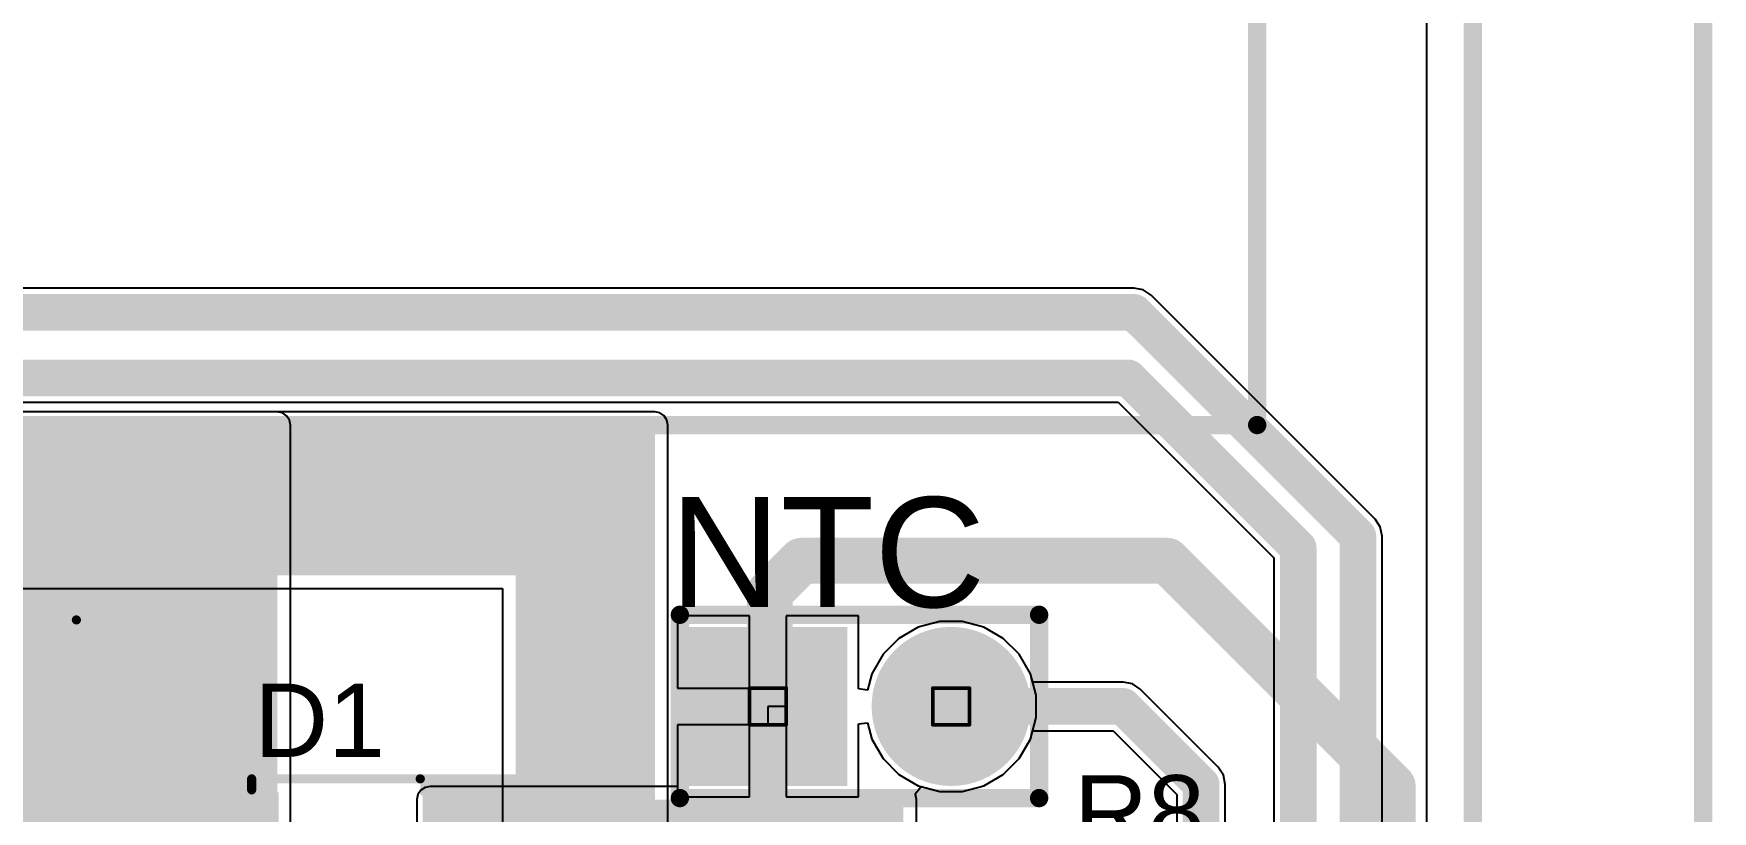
# Model space of a CAD drawing. Header units: millimetres. Extents: x -6 to 194, y -120 to 229.
# Drawn here: x 51.05 to 74.32, y 29.8 to 40.58 of the extents above; entities that cross this region are included whole.
import ezdxf

# ---------------------------------------------------------------- set-up
doc = ezdxf.new("R2010")
doc.units = ezdxf.units.MM
for name, color, linetype in [('BottomLayer', 5, 'Continuous'), ('BottomSolder', 6, 'Continuous'), ('DrillDrawing', 1, 'Continuous'), ('Mechanical1', 6, 'Continuous'), ('Mechanical2', 216, 'Continuous'), ('MultiLayer', 9, 'Continuous'), ('PadHoleLayer', 156, 'Continuous'), ('TopLayer', 1, 'Continuous'), ('TopOverlay', 2, 'Continuous'), ('TopPaste', 8, 'Continuous'), ('TopSolder', 216, 'Continuous')]:
    doc.layers.add(name, color=color, linetype=linetype)
doc.styles.add('Arial', font='', dxfattribs={"height": 0.2})
doc.styles.get('Arial').set_extended_font_data('Arial')

# ---------------------------------------------------------------- blocks, each defined once
blk = doc.blocks.new('2P_TH______H____P____37')
at = {"layer": 'BottomLayer'}
blk.add_hatch(color=5, dxfattribs=at).paths.add_polyline_path([(-2.27, 1), (-0.27, 1), (-0.27, -1), (-2.27, -1)])
h = blk.add_hatch(color=5, dxfattribs=at)
edge = h.paths.add_edge_path()
edge.add_arc((1.27, 0), 1, 0, 360)
at = {"layer": 'BottomSolder'}
blk.add_hatch(color=6, dxfattribs=at).paths.add_polyline_path([(-2.372, 1.102), (-0.168, 1.102), (-0.168, -1.102), (-2.372, -1.102)])
h = blk.add_hatch(color=6, dxfattribs=at)
edge = h.paths.add_edge_path()
edge.add_arc((1.27, 0), 1.102, 0, 360)
at = {"layer": 'MultiLayer'}
blk.add_hatch(color=9, dxfattribs=at).paths.add_polyline_path([(-2.27, 1), (-0.27, 1), (-0.27, -1), (-2.27, -1)])
h = blk.add_hatch(color=9, dxfattribs=at)
edge = h.paths.add_edge_path()
edge.add_arc((1.27, 0), 1, 0, 360)
at = {"layer": 'PadHoleLayer'}
h = blk.add_hatch(color=156, dxfattribs=at)
edge = h.paths.add_edge_path()
edge.add_arc((-1.27, 0), 0.5, 0, 360)
h = blk.add_hatch(color=156, dxfattribs=at)
edge = h.paths.add_edge_path()
edge.add_arc((1.27, 0), 0.5, 0, 360)
at = {"layer": 'TopLayer'}
blk.add_hatch(color=1, dxfattribs=at).paths.add_polyline_path([(-2.27, 1), (-0.27, 1), (-0.27, -1), (-2.27, -1)])
h = blk.add_hatch(color=1, dxfattribs=at)
edge = h.paths.add_edge_path()
edge.add_arc((1.27, 0), 1, 0, 360)
at = {"layer": 'TopSolder'}
blk.add_hatch(color=216, dxfattribs=at).paths.add_polyline_path([(-2.372, 1.102), (-0.168, 1.102), (-0.168, -1.102), (-2.372, -1.102)])
h = blk.add_hatch(color=216, dxfattribs=at)
edge = h.paths.add_edge_path()
edge.add_arc((1.27, 0), 1.102, 0, 360)
at = {"layer": 'TopOverlay', "const_width": 0.254}
for points in [[(-2.489, 1.27), (2.489, 1.27)], [(-2.489, -1.27), (-2.489, 1.27)], [(2.489, -1.27), (2.489, 1.27)], [(-2.489, -1.27), (2.489, -1.27)]]:
    blk.add_lwpolyline(points, dxfattribs=at)
at = {"layer": 'TopOverlay', "const_width": 0.127}
for points in [[(-2.553, 1.27, 1), (-2.426, 1.27, 1)], [(-2.553, 1.27, 1), (-2.426, 1.27, 1)], [(2.426, 1.27, 1), (2.553, 1.27, 1)], [(2.426, 1.27, 1), (2.553, 1.27, 1)], [(-2.553, -1.27, 1), (-2.426, -1.27, 1)], [(-2.553, -1.27, 1), (-2.426, -1.27, 1)], [(2.426, -1.27, 1), (2.553, -1.27, 1)], [(2.426, -1.27, 1), (2.553, -1.27, 1)]]:
    blk.add_lwpolyline(points, format="xyb", close=True, dxfattribs=at)
blk = doc.blocks.new('SOD_123_43')
at = {"layer": 'TopLayer'}
for points in [[(-1.1, 0.45), (-1.1, -0.45), (-2.05, -0.45), (-2.05, 0.45)], [(2.05, 0.45), (2.05, -0.45), (1.1, -0.45), (1.1, 0.45)]]:
    blk.add_hatch(color=1, dxfattribs=at).paths.add_polyline_path(points)
at = {"layer": 'TopOverlay'}
for points in [[(0.965, 0.508), (2.819, 0.508), (2.819, 0.8), (0.965, 0.8)], [(2.12, -0.787), (2.819, -0.787), (2.819, 0.788), (2.12, 0.788)], [(0.965, -0.8), (2.819, -0.8), (2.819, -0.508), (0.965, -0.508)]]:
    blk.add_hatch(color=2, dxfattribs=at).paths.add_polyline_path(points)
at = {"layer": 'TopPaste'}
for points in [[(-1.1, 0.45), (-1.1, -0.45), (-2.05, -0.45), (-2.05, 0.45)], [(2.05, 0.45), (2.05, -0.45), (1.1, -0.45), (1.1, 0.45)]]:
    blk.add_hatch(color=8, dxfattribs=at).paths.add_polyline_path(points)
at = {"layer": 'TopSolder'}
for points in [[(-0.998, 0.552), (-0.998, -0.552), (-2.152, -0.552), (-2.152, 0.552)], [(2.152, 0.552), (2.152, -0.552), (0.998, -0.552), (0.998, 0.552)]]:
    blk.add_hatch(color=216, dxfattribs=at).paths.add_polyline_path(points)
at = {"layer": 'TopOverlay', "const_width": 0.127}
for points in [[(-1.372, 0.737), (0.965, 0.737)], [(-1.372, 0.584), (-1.372, 0.737)], [(-1.372, -0.737), (-1.372, -0.584)], [(-1.372, -0.737), (0.965, -0.737)]]:
    blk.add_lwpolyline(points, dxfattribs=at)
at = {"layer": 'TopOverlay', "const_width": 0.0635}
for points in [[(-1.403, 0.737, 1), (-1.34, 0.737, 1)], [(-1.403, 0.737, 1), (-1.34, 0.737, 1)], [(0.933, 0.737, 1), (0.997, 0.737, 1)], [(-1.403, 0.584, 1), (-1.34, 0.584, 1)], [(-1.403, -0.584, 1), (-1.34, -0.584, 1)], [(-1.403, -0.737, 1), (-1.34, -0.737, 1)], [(-1.403, -0.737, 1), (-1.34, -0.737, 1)], [(0.933, -0.737, 1), (0.997, -0.737, 1)]]:
    blk.add_lwpolyline(points, format="xyb", close=True, dxfattribs=at)
blk = doc.blocks.new('MPP404J2A0702_54')
at = {"layer": 'BottomLayer'}
h = blk.add_hatch(color=5, dxfattribs=at)
edge = h.paths.add_edge_path()
edge.add_arc((0, 0), 0.9, 0, 360)
h = blk.add_hatch(color=5, dxfattribs=at)
edge = h.paths.add_edge_path()
edge.add_arc((7.5, 0), 0.9, 0, 360)
at = {"layer": 'BottomSolder'}
h = blk.add_hatch(color=6, dxfattribs=at)
edge = h.paths.add_edge_path()
edge.add_arc((0, 0), 1.002, 0, 360)
h = blk.add_hatch(color=6, dxfattribs=at)
edge = h.paths.add_edge_path()
edge.add_arc((7.5, 0), 1.002, 0, 360)
at = {"layer": 'MultiLayer'}
h = blk.add_hatch(color=9, dxfattribs=at)
edge = h.paths.add_edge_path()
edge.add_arc((0, 0), 0.9, 0, 360)
h = blk.add_hatch(color=9, dxfattribs=at)
edge = h.paths.add_edge_path()
edge.add_arc((7.5, 0), 0.9, 0, 360)
at = {"layer": 'PadHoleLayer'}
h = blk.add_hatch(color=156, dxfattribs=at)
edge = h.paths.add_edge_path()
edge.add_arc((0, 0), 0.5, 0, 360)
h = blk.add_hatch(color=156, dxfattribs=at)
edge = h.paths.add_edge_path()
edge.add_arc((7.5, 0), 0.5, 0, 360)
at = {"layer": 'TopLayer'}
h = blk.add_hatch(color=1, dxfattribs=at)
edge = h.paths.add_edge_path()
edge.add_arc((0, 0), 0.9, 0, 360)
h = blk.add_hatch(color=1, dxfattribs=at)
edge = h.paths.add_edge_path()
edge.add_arc((7.5, 0), 0.9, 0, 360)
at = {"layer": 'TopSolder'}
h = blk.add_hatch(color=216, dxfattribs=at)
edge = h.paths.add_edge_path()
edge.add_arc((0, 0), 1.002, 0, 360)
h = blk.add_hatch(color=216, dxfattribs=at)
edge = h.paths.add_edge_path()
edge.add_arc((7.5, 0), 1.002, 0, 360)
at = {"layer": 'TopOverlay', "const_width": 0.127}
for points in [[(8.324, 1.801), (-0.798, 1.801)], [(-0.798, 0.954), (-0.798, 1.801)], [(8.324, 0.954), (8.324, 1.801)], [(-0.798, -1.801), (-0.798, -0.954)], [(8.324, -1.801), (8.324, -0.954)], [(8.324, -1.801), (-0.798, -1.801)]]:
    blk.add_lwpolyline(points, dxfattribs=at)
at = {"layer": 'TopOverlay', "const_width": 0.0635}
for points in [[(-0.83, 1.801, 1), (-0.767, 1.801, 1)], [(-0.83, 1.801, 1), (-0.767, 1.801, 1)], [(8.292, 1.801, 1), (8.356, 1.801, 1)], [(8.292, 1.801, 1), (8.356, 1.801, 1)], [(-0.83, 0.954, 1), (-0.767, 0.954, 1)], [(8.292, 0.954, 1), (8.356, 0.954, 1)], [(-0.83, -0.954, 1), (-0.767, -0.954, 1)], [(8.292, -0.954, 1), (8.356, -0.954, 1)], [(-0.83, -1.801, 1), (-0.767, -1.801, 1)], [(-0.83, -1.801, 1), (-0.767, -1.801, 1)], [(8.292, -1.801, 1), (8.356, -1.801, 1)], [(8.292, -1.801, 1), (8.356, -1.801, 1)]]:
    blk.add_lwpolyline(points, format="xyb", close=True, dxfattribs=at)

msp = doc.modelspace()

# ---------------------------------------------------------------- hatches: boundary and pattern name
at = {"layer": 'BottomLayer'}
for points in [[(35.77, 33.071), (59.665, 33.071), (59.665, 35.154), (35.77, 35.154)], [(57.734, 22.641), (59.665, 22.641), (59.665, 35.154), (57.734, 35.154)]]:
    msp.add_hatch(color=5, dxfattribs=at).paths.add_polyline_path(points)
at = {"layer": 'TopLayer'}
for points in [[(38.837, 28.956), (54.432, 28.956), (54.432, 35.154), (38.837, 35.154)], [(56.548, 29.065), (63.109, 29.065), (63.109, 29.965), (56.548, 29.965)], [(61.189, 27.957), (63.109, 27.957), (63.109, 29.965), (61.189, 29.965)]]:
    msp.add_hatch(color=1, dxfattribs=at).paths.add_polyline_path(points)

# ---------------------------------------------------------------- linework, layer by layer
at = {"layer": 'BottomLayer'}
for p, q in [((70.358, 78.5), (70.358, 2.82)), ((66.304, 37.052), (33.501, 37.052)), ((66.433, 37.026), (66.304, 37.052)), ((66.543, 36.953), (66.433, 37.026)), ((69.645, 33.851), (66.543, 36.953)), ((34.17, 35.472), (66.084, 35.472)), ((66.084, 35.472), (68.243, 33.312)), ((59.665, 35.335), (35.77, 35.335)), ((59.734, 35.321), (59.665, 35.335)), ((59.793, 35.282), (59.734, 35.321)), ((59.832, 35.223), (59.793, 35.282)), ((59.846, 35.154), (59.832, 35.223)), ((59.846, 24.26), (59.846, 35.154)), ((69.718, 33.742), (69.645, 33.851)), ((69.743, 33.613), (69.718, 33.742)), ((69.743, 16.529), (69.743, 33.613)), ((68.243, 33.312), (68.243, 17.08)), ((38.713, 32.89), (57.553, 32.89)), ((57.553, 32.89), (57.553, 24.177)), ((60.976, 32.509), (59.976, 32.509)), ((59.976, 32.509), (59.976, 31.509)), ((60.976, 31.509), (60.976, 32.509)), ((62.484, 32.509), (61.484, 32.509)), ((61.484, 32.509), (61.484, 31.255)), ((62.484, 31.497), (62.484, 32.509)), ((63.315, 32.352), (63.047, 32.197)), ((63.615, 32.433), (63.315, 32.352)), ((63.925, 32.433), (63.615, 32.433)), ((64.225, 32.352), (63.925, 32.433)), ((64.493, 32.197), (64.225, 32.352)), ((63.047, 32.197), (62.828, 31.978)), ((64.712, 31.978), (64.493, 32.197)), ((62.828, 31.978), (62.672, 31.709)), ((64.868, 31.709), (64.712, 31.978)), ((62.672, 31.709), (62.611, 31.48)), ((64.899, 31.591), (64.868, 31.709)), ((59.976, 31.509), (60.976, 31.509)), ((62.611, 31.48), (62.484, 31.497)), ((66.154, 31.591), (64.899, 31.591)), ((66.283, 31.566), (66.154, 31.591)), ((66.392, 31.493), (66.283, 31.566)), ((67.472, 30.413), (66.392, 31.493)), ((61.484, 31.255), (61.484, 30.001)), ((60.976, 31.001), (59.976, 31.001)), ((59.976, 31.001), (59.976, 30.001)), ((60.976, 30.001), (60.976, 31.001)), ((62.484, 31.013), (62.611, 31.029)), ((62.484, 30.001), (62.484, 31.013)), ((62.611, 31.029), (62.672, 30.8)), ((62.672, 30.8), (62.828, 30.532)), ((64.712, 30.532), (64.868, 30.8)), ((64.868, 30.8), (64.899, 30.918)), ((64.899, 30.918), (66.015, 30.918)), ((66.015, 30.918), (66.897, 30.036)), ((62.828, 30.532), (63.047, 30.312)), ((64.493, 30.312), (64.712, 30.532)), ((63.047, 30.312), (63.315, 30.157)), ((64.225, 30.157), (64.493, 30.312)), ((67.545, 30.304), (67.472, 30.413)), ((67.57, 30.175), (67.545, 30.304)), ((63.315, 30.157), (63.615, 30.077)), ((63.615, 30.077), (63.925, 30.077)), ((63.925, 30.077), (64.225, 30.157)), ((66.897, 30.036), (66.897, 17.211)), ((67.57, 17.072), (67.57, 30.175)), ((59.976, 30.001), (60.976, 30.001)), ((61.484, 30.001), (62.484, 30.001))]:
    msp.add_line(p, q, dxfattribs=at)
at = {"layer": 'BottomLayer', "const_width": 0.508}
for points in [[(33.501, 36.715), (66.304, 36.715)], [(66.304, 36.715), (69.407, 33.613)], [(34.03, 35.808), (66.224, 35.808)], [(66.224, 35.808), (68.58, 33.452)], [(69.407, 16.529), (69.407, 33.613)], [(68.58, 16.941), (68.58, 33.452)], [(61.23, 29.236), (61.23, 31.255)], [(63.77, 31.255), (66.154, 31.255)], [(66.154, 31.255), (67.234, 30.175)], [(67.234, 17.072), (67.234, 30.175)]]:
    msp.add_lwpolyline(points, dxfattribs=at)
at = {"layer": 'BottomLayer', "const_width": 0.254}
for points in [[(66.177, 36.715, 1), (66.431, 36.715, 1)], [(66.177, 36.715, 1), (66.431, 36.715, 1)], [(66.097, 35.808, 1), (66.351, 35.808, 1)], [(66.097, 35.808, 1), (66.351, 35.808, 1)], [(69.28, 33.613, 1), (69.534, 33.613, 1)], [(69.28, 33.613, 1), (69.534, 33.613, 1)], [(68.453, 33.452, 1), (68.707, 33.452, 1)], [(68.453, 33.452, 1), (68.707, 33.452, 1)], [(61.103, 31.255, 1), (61.357, 31.255, 1)], [(63.643, 31.255, 1), (63.897, 31.255, 1)], [(66.027, 31.255, 1), (66.281, 31.255, 1)], [(66.027, 31.255, 1), (66.281, 31.255, 1)], [(67.107, 30.175, 1), (67.361, 30.175, 1)], [(67.107, 30.175, 1), (67.361, 30.175, 1)]]:
    msp.add_lwpolyline(points, format="xyb", close=True, dxfattribs=at)
at = {"layer": 'DrillDrawing', "const_width": 0.0508}
for points in [[(60.976, 31.509), (61.484, 31.509)], [(60.976, 31.001), (60.976, 31.509)], [(61.484, 31.001), (61.484, 31.509)], [(63.516, 31.509), (64.024, 31.509)], [(63.516, 31.001), (63.516, 31.509)], [(64.024, 31.001), (64.024, 31.509)], [(60.976, 31.001), (61.484, 31.001)], [(63.516, 31.001), (64.024, 31.001)]]:
    msp.add_lwpolyline(points, dxfattribs=at)
at = {"layer": 'DrillDrawing', "const_width": 0.0254}
for points in [[(60.963, 31.509, 1), (60.989, 31.509, 1)], [(60.963, 31.509, 1), (60.989, 31.509, 1)], [(61.471, 31.509, 1), (61.497, 31.509, 1)], [(61.471, 31.509, 1), (61.497, 31.509, 1)], [(63.503, 31.509, 1), (63.529, 31.509, 1)], [(63.503, 31.509, 1), (63.529, 31.509, 1)], [(64.011, 31.509, 1), (64.037, 31.509, 1)], [(64.011, 31.509, 1), (64.037, 31.509, 1)], [(60.963, 31.001, 1), (60.989, 31.001, 1)], [(60.963, 31.001, 1), (60.989, 31.001, 1)], [(61.471, 31.001, 1), (61.497, 31.001, 1)], [(61.471, 31.001, 1), (61.497, 31.001, 1)], [(63.503, 31.001, 1), (63.529, 31.001, 1)], [(63.503, 31.001, 1), (63.529, 31.001, 1)], [(64.011, 31.001, 1), (64.037, 31.001, 1)], [(64.011, 31.001, 1), (64.037, 31.001, 1)]]:
    msp.add_lwpolyline(points, format="xyb", close=True, dxfattribs=at)
at = {"layer": 'Mechanical1', "const_width": 0.254}
msp.add_lwpolyline([(74.193, 0), (74.193, 71.618)], dxfattribs=at)
at = {"layer": 'Mechanical2', "const_width": 0.254}
msp.add_lwpolyline([(71.002, 159.842), (71.002, 0)], dxfattribs=at)
at = {"layer": 'TopLayer'}
for p, q in [((70.358, 78.5), (70.358, 25.671)), ((54.432, 35.335), (32.96, 35.335)), ((54.502, 35.321), (54.432, 35.335)), ((54.56, 35.282), (54.502, 35.321)), ((54.6, 35.223), (54.56, 35.282)), ((54.613, 35.154), (54.6, 35.223)), ((54.613, 28.956), (54.613, 35.154)), ((60.976, 32.509), (59.976, 32.509)), ((59.976, 32.509), (59.976, 31.509)), ((60.976, 31.509), (60.976, 32.509)), ((62.484, 32.509), (61.484, 32.509)), ((61.484, 32.509), (61.484, 31.255)), ((62.484, 31.497), (62.484, 32.509)), ((63.315, 32.352), (63.047, 32.197)), ((63.615, 32.433), (63.315, 32.352)), ((63.925, 32.433), (63.615, 32.433)), ((64.225, 32.352), (63.925, 32.433)), ((64.493, 32.197), (64.225, 32.352)), ((63.047, 32.197), (62.828, 31.978)), ((64.712, 31.978), (64.493, 32.197)), ((62.828, 31.978), (62.672, 31.709)), ((64.868, 31.709), (64.712, 31.978)), ((62.672, 31.709), (62.611, 31.48)), ((64.948, 31.41), (64.868, 31.709)), ((59.976, 31.509), (60.976, 31.509)), ((62.611, 31.48), (62.484, 31.497)), ((64.948, 31.1), (64.948, 31.41)), ((61.484, 31.255), (61.23, 31.255)), ((61.23, 31.255), (61.23, 31.001)), ((61.23, 31.001), (59.976, 31.001)), ((59.976, 31.001), (59.976, 30.146)), ((64.868, 30.8), (64.948, 31.1)), ((64.712, 30.532), (64.868, 30.8)), ((64.493, 30.312), (64.712, 30.532)), ((64.225, 30.157), (64.493, 30.312)), ((56.381, 30.034), (56.367, 29.965)), ((56.42, 30.093), (56.381, 30.034)), ((56.479, 30.132), (56.42, 30.093)), ((56.548, 30.146), (56.479, 30.132)), ((59.976, 30.146), (56.548, 30.146)), ((63.271, 30.044), (63.355, 30.147)), ((63.277, 30.034), (63.271, 30.044)), ((63.291, 29.965), (63.277, 30.034)), ((63.355, 30.147), (63.615, 30.077)), ((63.615, 30.077), (63.925, 30.077)), ((63.925, 30.077), (64.225, 30.157)), ((56.367, 29.965), (56.367, 29.065)), ((63.291, 27.957), (63.291, 29.965))]:
    msp.add_line(p, q, dxfattribs=at)
at = {"layer": 'TopLayer', "const_width": 0.635}
for points in [[(61.258, 32.835), (61.697, 33.274)], [(61.697, 33.274), (66.764, 33.274)], [(66.764, 33.274), (69.889, 30.149)], [(61.258, 31.283), (61.258, 32.835)], [(61.23, 31.255), (61.258, 31.283)], [(69.889, 22.174), (69.889, 30.149)]]:
    msp.add_lwpolyline(points, dxfattribs=at)
at = {"layer": 'TopLayer', "const_width": 0.318}
for points in [[(61.538, 33.274, 1), (61.855, 33.274, 1)], [(61.538, 33.274, 1), (61.855, 33.274, 1)], [(66.606, 33.274, 1), (66.923, 33.274, 1)], [(66.606, 33.274, 1), (66.923, 33.274, 1)], [(61.099, 32.835, 1), (61.417, 32.835, 1)], [(61.099, 32.835, 1), (61.417, 32.835, 1)], [(61.071, 31.255, 1), (61.389, 31.255, 1)], [(61.099, 31.283, 1), (61.417, 31.283, 1)], [(61.099, 31.283, 1), (61.417, 31.283, 1)], [(69.73, 30.149, 1), (70.048, 30.149, 1)], [(69.73, 30.149, 1), (70.048, 30.149, 1)]]:
    msp.add_lwpolyline(points, format="xyb", close=True, dxfattribs=at)
at = {"layer": 'TopOverlay', "const_width": 0.254}
for points in [[(68.012, 35.154), (68.012, 148.154)], [(3.012, 35.154), (68.012, 35.154)]]:
    msp.add_lwpolyline(points, dxfattribs=at)
at = {"layer": 'TopOverlay', "const_width": 0.127}
msp.add_lwpolyline([(67.948, 35.154, 1), (68.075, 35.154, 1)], format="xyb", close=True, dxfattribs=at)
msp.add_lwpolyline([(67.948, 35.154, 1), (68.075, 35.154, 1)], format="xyb", close=True, dxfattribs=at)

# ---------------------------------------------------------------- block references
at = {"rotation": 270}
msp.add_blockref('MPP404J2A0702_54', (49.846, 31.655), dxfattribs=at)
for name, p in [('2P_TH______H____P____37', (62.5, 31.255)), ('SOD_123_43', (55.448, 29.515))]:
    msp.add_blockref(name, p)

# ---------------------------------------------------------------- texts
at = {"layer": 'TopOverlay', "style": 'Arial'}
for s, height, p in [('NTC', 1.524, (59.868, 32.631)), ('D1', 1.016, (54.111, 30.556)), ('R8', 1.016, (65.473, 29.286))]:
    msp.add_text(s, height=height, dxfattribs=at).set_placement(p)

doc.saveas('drawing.dxf')
